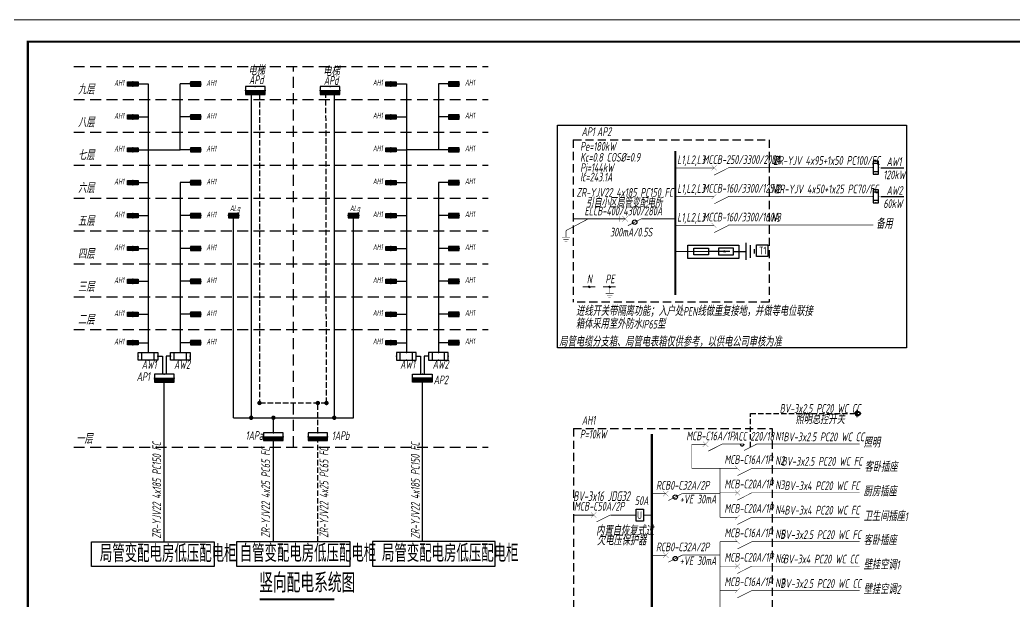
# Model space of a CAD drawing. Extents: x 5031545 to 5313844, y -886381 to -283477.
# Drawn here: x 5147777 to 5193398, y -734858 to -708181 of the extents above; entities that cross this region are included whole.
import ezdxf
from ezdxf.enums import TextEntityAlignment as Align

# ---------------------------------------------------------------- set-up
doc = ezdxf.new("R2010")
doc.units = 0
doc.header["$LTSCALE"] = 1000
doc.header["$MEASUREMENT"] = 0
for name, pattern in [('CONTINOUS', [0]), ('DASH', [0.35, 0.25, -0.1]), ('DASH4', [0.1875, 0.125, -0.0625]), ('DASHED', [0.75, 0.5, -0.25])]:
    doc.linetypes.add(name, pattern=pattern)
doc.layers.get('0').update_dxf_attribs({"linetype": 'CONTINUOUS'})
for name, color, linetype in [('!!电气', 1, 'CONTINUOUS'), ('DIM-照明', 7, 'CONTINUOUS'), ('ELEMENT', 3, 'CONTINUOUS'), ('EQUIP', 3, 'CONTINUOUS'), ('EQUIP-照明', 3, 'CONTINUOUS'), ('EQUIP-箱柜', 3, 'CONTINUOUS'), ('WIRE-SECU-1', 30, 'CONTINUOUS'), ('WIRE-照明', 2, 'CONTINUOUS'), ('照明平面文字层', 3, 'CONTINUOUS')]:
    doc.layers.add(name, color=color, linetype=linetype)
doc.layers.add('图框', color=147, linetype='CONTINUOUS', lineweight=20)
doc.styles.add('_TCH_LABEL', font='COMPLEX', dxfattribs={"bigfont": 'GBCBIG'})
doc.styles.add('HZTXT', font='gbeitc.shx', dxfattribs={"width": 0.8, "height": 400, "bigfont": 'hztxt.shx'})
doc.styles.add('SM1', font='realsz.shx', dxfattribs={"width": 0.75, "bigfont": 'realhz.shx'})
doc.styles.get("Standard").update_dxf_attribs({"font": 'gbenor.shx', "bigfont": 'gbcbig.shx'})
doc.styles.add('TSSD_Dimension', font='gbenor.shx', dxfattribs={"width": 0.7, "bigfont": 'tssdchn.shx'})

# ---------------------------------------------------------------- blocks, each defined once
blk = doc.blocks.new('1107AA')
at = {"color": 3, "linetype": 'Continuous'}
for points, const_width in [([(0, -7.5), (-3.79, 0)], 0.3), ([(-1.25, 1.25), (1.25, -1.25)], 0.1), ([(1.25, 1.25), (-1.25, -1.25)], 0.1)]:
    blk.add_lwpolyline(points, dxfattribs=dict(at, const_width=const_width))
blk = doc.blocks.new('0114')
at = {"color": 3, "linetype": 'Continuous', "const_width": 0.3}
for points in [[(0, 0), (0, -4.58)], [(-2.75, -4.58), (2.75, -4.58)], [(-1.83, -6.01), (1.83, -6.01)], [(-0.86, -7.5), (0.86, -7.5)]]:
    blk.add_lwpolyline(points, dxfattribs=at)
blk = doc.blocks.new('*X30')
at = {"color": 0}
for p, q in [((197.1, 124.2), (199.7, 126.7)), ((197.2, 123.8), (200.1, 126.7)), ((197.2, 124.6), (199.2, 126.7)), ((197.3, 123.4), (200.4, 126.6)), ((197.3, 125.2), (198.6, 126.5)), ((197.4, 123.1), (200.7, 126.5)), ((197.5, 122.9), (201, 126.3)), ((197.7, 122.6), (201.2, 126.1)), ((197.9, 122.4), (201.4, 125.9)), ((198.1, 122.2), (201.6, 125.7)), ((198.4, 122), (201.8, 125.4)), ((198.7, 121.9), (201.9, 125.2)), ((199, 121.8), (202, 124.8)), ((199.4, 121.7), (202.1, 124.5)), ((199.8, 121.7), (202.1, 124.1)), ((200.3, 121.8), (202, 123.5)), ((201.2, 122.3), (201.6, 122.7))]:
    blk.add_line(p, q, dxfattribs=at)
blk = doc.blocks.new('HC000089')
at = {"color": 4, "linetype": 'Continuous', "const_width": 0.2}
blk.add_lwpolyline([(-1.8, -1.8, 0.198912), (0, -2.5, 0.198912), (1.8, -1.8, 0.198912), (2.5, 0, 0.198912), (1.8, 1.8, 0.198912), (0, 2.5, 0.198912), (-1.8, 1.8, 0.198912), (-2.5, 0, 0.198912)], format="xyb", close=True, dxfattribs=at)
at = {"color": 4}
blk.add_blockref('*X30', (-199.6, -124.2), dxfattribs=at)
blk = doc.blocks.new('A$C7C37685A')
at = {"layer": 'ELEMENT'}
for p, q in [((294, 104), (294, -104)), ((745, 104), (294, 104)), ((641, 0), (294, 0)), ((745, -104), (745, 104)), ((1135, -260), (1135, 260)), ((1264, -195), (1264, 195)), ((1394, -65), (1394, 65)), ((294, -104), (745, -104))]:
    blk.add_line(p, q, dxfattribs=at)
for points in [[(294, 0), (0, 0)], [(745, 0), (1135, 0)]]:
    blk.add_lwpolyline(points, dxfattribs=at)
for points in [[(658, 0), (450, -35), (450, 35), (658, 0)], [(450, 35), (658, 0), (450, -35), (450, 35)], [(450, -35), (450, 35), (658, 0), (450, 35)]]:
    blk.add_solid(points, dxfattribs=at)
blk = doc.blocks.new('A$C64190E90')
at = {"layer": 'DIM-照明', "color": 3}
blk.add_lwpolyline([(0, 104), (450, 104), (450, -104), (0, -104)], close=True, dxfattribs=at)
at = {"layer": 'DIM-照明'}
blk.add_blockref('A$C7C37685A', (466, 0), dxfattribs=at)
blk = doc.blocks.new('A$C5F6A5641')
at = {"layer": 'WIRE-照明', "color": 3}
for p, q in [((0, 0), (2337, 0)), ((0, -611), (0, 0)), ((2337, 0), (2337, -611)), ((2337, -611), (0, -611))]:
    blk.add_line(p, q, dxfattribs=at)
blk = doc.blocks.new('$equip$00001428')
for p, q in [((0.75, 0.6), (-0.75, 0.6)), ((-0.75, 0.6), (-0.75, 0)), ((-0.75, 0), (0.75, 0)), ((-0.469, 0.6), (-0.469, 0)), ((0.469, 0.6), (0.469, 0)), ((0.75, 0), (0.75, 0.6))]:
    blk.add_line(p, q)
for p in [(-0.75, 0.3), (0, 0.6), (0, 0), (0.75, 0.3)]:
    blk.add_point(p)
at = {"style": '_TCH_LABEL', "flags": 9}
blk.add_attdef('A', (0, 0), '', height=0.00002, dxfattribs=at)
blk = doc.blocks.new('A$C2FB505A5')
at = {"color": 3, "linetype": 'Continuous'}
for points, const_width in [([(-125, -125), (125, 125)], 10), ([(-125, 125), (125, -125)], 10), ([(771, 11), (125, -316)], 30)]:
    blk.add_lwpolyline(points, dxfattribs=dict(at, const_width=const_width))
at = {"layer": 'DIM-照明', "color": 3, "linetype": 'Continuous', "const_width": 28.8}
blk.add_lwpolyline([(771, 11), (1064, 11)], dxfattribs=at)
at = {"layer": 'DIM-照明', "color": 3, "linetype": 'Continuous'}
blk.add_circle((438, -157), 100, dxfattribs=at)
blk = doc.blocks.new('*X10')
at = {"color": 0}
for p, q in [((-250, 33), (-183, 100)), ((-250, 68), (-218, 100)), ((-247, 0), (-147, 100)), ((-212, 0), (-112, 100)), ((-177, 0), (-77, 100)), ((-141, 0), (-41, 100)), ((-106, 0), (-6, 100)), ((-71, 0), (29, 100)), ((-35, 0), (65, 100)), ((0, 0), (100, 100)), ((35, 0), (135, 100)), ((71, 0), (171, 100)), ((106, 0), (206, 100)), ((141, 0), (241, 100)), ((177, 0), (250, 73)), ((212, 0), (250, 38)), ((247, 0), (250, 3))]:
    blk.add_line(p, q, dxfattribs=at)
blk = doc.blocks.new('$equip$00001414')
for p, q in [((0.75, 0.6), (-0.75, 0.6)), ((-0.75, 0.6), (-0.75, 0)), ((-0.75, 0.3), (0.75, 0.3)), ((-0.75, 0), (0.75, 0)), ((0.75, 0), (0.75, 0.6))]:
    blk.add_line(p, q)
at = {"const_width": 0.3}
blk.add_lwpolyline([(-0.75, 0.15), (0.75, 0.15)], dxfattribs=at)
for p in [(-0.75, 0.3), (0, 0.6), (0, 0), (0.75, 0.3)]:
    blk.add_point(p)
at = {"xscale": 0.00300000000061118, "yscale": 0.00300000000061118, "zscale": 0.00300000000061118}
blk.add_blockref('*X10', (0, 0), dxfattribs=at)
at = {"style": '_TCH_LABEL', "flags": 9}
blk.add_attdef('A', (0, 0), '', height=0.00002, dxfattribs=at)
blk = doc.blocks.new('*X8')
at = {"color": 0}
for p, q in [((-250, 33), (-83, 200)), ((-250, 68), (-118, 200)), ((-250, 104), (-154, 200)), ((-250, 139), (-189, 200)), ((-250, 174), (-224, 200)), ((-247, 0), (-47, 200)), ((-212, 0), (-12, 200)), ((-177, 0), (23, 200)), ((-141, 0), (59, 200)), ((-106, 0), (94, 200)), ((-71, 0), (129, 200)), ((-35, 0), (165, 200)), ((0, 0), (200, 200)), ((35, 0), (235, 200)), ((71, 0), (250, 179)), ((106, 0), (250, 144)), ((141, 0), (250, 109)), ((177, 0), (250, 73)), ((212, 0), (250, 38)), ((247, 0), (250, 3))]:
    blk.add_line(p, q, dxfattribs=at)
blk = doc.blocks.new('$equip$00001421')
for p, q in [((0.75, 0.6), (-0.75, 0.6)), ((-0.75, 0.6), (-0.75, 0)), ((-0.75, 0), (0.75, 0)), ((0.75, 0), (0.75, 0.6))]:
    blk.add_line(p, q)
at = {"const_width": 0.6}
blk.add_lwpolyline([(-0.75, 0.3), (0.75, 0.3)], dxfattribs=at)
for p in [(-0.75, 0.3), (0, 0.6), (0, 0), (0.75, 0.3)]:
    blk.add_point(p)
at = {"xscale": 0.00300000000061118, "yscale": 0.00300000000061118, "zscale": 0.00300000000061118}
blk.add_blockref('*X8', (0, 0), dxfattribs=at)
at = {"style": '_TCH_LABEL', "flags": 9}
blk.add_attdef('A', (0, 0), '', height=0.00002, dxfattribs=at)
blk = doc.blocks.new('A$C46350062')
at = {"layer": 'DIM-照明', "color": 3, "linetype": 'Continuous', "const_width": 28.8}
for points in [[(-590, 0), (-868, 0)], [(0, 0), (-590, -298)]]:
    blk.add_lwpolyline(points, dxfattribs=at)
at = {"layer": 'DIM-照明', "color": 3, "linetype": 'Continuous'}
blk.add_arc((-678, 0), 88.4, 180.9398, 0, dxfattribs=at)
blk = doc.blocks.new('$equip$00001230')
for p, q in [((0.25, 0.71), (0.25, 0.39)), ((0.25, 0.39), (0.5, 0.39)), ((0.5, 0.39), (0.5, -0.39)), ((0.5, -0.39), (0.25, -0.39)), ((0.25, -0.39), (0.25, -0.71))]:
    blk.add_line(p, q)
for radius in [0.357, 0.25]:
    blk.add_circle((0, 0), radius)
at = {"layer": 'EQUIP-照明'}
for p in [(-0.36, 0), (0, 0.36), (0.5, 0), (0, -0.36)]:
    blk.add_point(p, dxfattribs=at)
at = {"layer": 'EQUIP-照明', "flags": 9}
blk.add_attdef('A', (0, 0), '', height=0.00002, dxfattribs=at)
blk = doc.blocks.new('A$C7F327A38')
at = {"layer": 'DIM-照明'}
blk.add_lwpolyline([(0, 329), (555, 329), (555, 0), (0, 0)], close=True, dxfattribs=at)
at = {"layer": 'EQUIP', "style": 'TSSD_Dimension', "width": 0.7}
blk.add_text('U', height=350, rotation=90, dxfattribs=at).set_placement((280, 153), align=Align.MIDDLE)

msp = doc.modelspace()

# ---------------------------------------------------------------- linework, layer by layer
at = {"layer": '!!电气', "color": 1}
msp.add_lwpolyline([(5172444.4, -713010.5), (5188453.5, -713010.5), (5188453.5, -723240.5), (5172444.4, -723240.5)], close=True, dxfattribs=at)
at = {"layer": '!!电气', "color": 2, "linetype": 'DASH'}
msp.add_lwpolyline([(5181302.1, -727793.9), (5181303.9, -726250.6), (5186136.3, -726250.6)], dxfattribs=at)
at = {"layer": '!!电气'}
for points in [[(5151056.2, -732130.4), (5156695.6, -732130.4), (5156695.6, -733271.6), (5151056.2, -733271.6)], [(5157725.8, -732127.6), (5162919.9, -732127.6), (5162919.9, -733268.9), (5157725.8, -733268.9)], [(5169589.4, -732120.2), (5163950.1, -732120.2), (5163950.1, -733251.3), (5169589.4, -733251.3)]]:
    msp.add_lwpolyline(points, close=True, dxfattribs=at)
at = {"color": 3, "linetype": 'Continuous'}
for points, const_width in [([(5175273.2, -717191.6), (5175273.2, -717443)], 10), ([(5175426.1, -717433.7), (5175676.1, -717183.7)], 10), ([(5175426.1, -717183.7), (5175676.1, -717433.7)], 10), ([(5176322.6, -717297.8), (5175676.1, -717624.6)], 30), ([(5179116.7, -727781.6), (5179366.7, -727531.6)], 10), ([(5179116.7, -727531.6), (5179366.7, -727781.6)], 10), ([(5180013.2, -727645.7), (5179366.7, -727972.5)], 30), ([(5173982, -731035.7), (5174232, -730785.7)], 10), ([(5173982, -730785.7), (5174232, -731035.7)], 10), ([(5174878.4, -730899.8), (5174232, -731226.6)], 30)]:
    msp.add_lwpolyline(points, dxfattribs=dict(at, const_width=const_width))
at = {"layer": 'DIM-照明', "color": 84, "linetype": 'DASHED'}
for p, q in [((5150249, -710320.9), (5169264, -710320.9)), ((5160333.3, -727793.5), (5160333.3, -710320.9)), ((5150249, -711830.6), (5169264, -711830.6)), ((5150249, -713340.2), (5169264, -713340.2)), ((5150249, -714849.9), (5169264, -714849.9)), ((5150249, -716359.5), (5169264, -716359.5)), ((5150249, -717869.2), (5169264, -717869.2)), ((5150249, -719378.8), (5169264, -719378.8)), ((5150249, -720888.5), (5169264, -720888.5)), ((5150249, -722398.1), (5169264, -722398.1)), ((5150249, -727793.5), (5169264, -727793.5))]:
    msp.add_line(p, q, dxfattribs=at)
at = {"layer": 'DIM-照明', "color": 7, "linetype": 'CONTINOUS'}
for p, q in [((5153197.1, -711122), (5153661.6, -711122)), ((5155600.6, -711122), (5155136.1, -711122)), ((5165045, -711122), (5165509.5, -711122)), ((5167448.5, -711122), (5166984, -711122)), ((5153197.1, -712631.6), (5153661.6, -712631.6)), ((5155600.6, -712631.6), (5155136.1, -712631.6)), ((5165045, -712631.6), (5165509.5, -712631.6)), ((5167448.5, -712631.6), (5166984, -712631.6)), ((5153197.1, -714141.3), (5153661.6, -714141.3)), ((5155600.6, -714141.3), (5155136.1, -714141.3)), ((5165045, -714141.3), (5165509.5, -714141.3)), ((5167448.5, -714141.3), (5165509.5, -714141.3)), ((5153197.1, -715650.9), (5153661.6, -715650.9)), ((5155600.6, -715650.9), (5155136.1, -715650.9)), ((5165045, -715650.9), (5165509.5, -715650.9)), ((5167448.5, -715650.9), (5166984, -715650.9)), ((5166984, -715650.9), (5166984, -723440.5)), ((5153197.1, -717160.6), (5153661.6, -717160.6)), ((5155600.6, -717160.6), (5155136.1, -717160.6)), ((5165045, -717160.6), (5165509.5, -717160.6)), ((5167448.5, -717160.6), (5166984, -717160.6)), ((5153197.1, -718670.2), (5153661.6, -718670.2)), ((5155600.6, -718670.2), (5155136.1, -718670.2)), ((5165045, -718670.2), (5165509.5, -718670.2)), ((5167448.5, -718670.2), (5166984, -718670.2)), ((5153197.1, -720179.9), (5153661.6, -720179.9)), ((5155600.6, -720179.9), (5155136.1, -720179.9)), ((5165045, -720179.9), (5165509.5, -720179.9)), ((5167448.5, -720179.9), (5166984, -720179.9)), ((5153197.1, -721689.5), (5153661.6, -721689.5)), ((5155600.6, -721689.5), (5155136.1, -721689.5)), ((5165045, -721689.5), (5165509.5, -721689.5)), ((5167448.5, -721689.5), (5166984, -721689.5)), ((5153197.1, -722995.9), (5153661.6, -722995.9)), ((5155600.6, -722995.9), (5155136.1, -722995.9)), ((5165045, -722995.9), (5165509.5, -722995.9)), ((5167448.5, -722995.9), (5166984, -722995.9))]:
    msp.add_line(p, q, dxfattribs=at)
at = {"layer": 'DIM-照明', "color": 7}
for p, q in [((5153661.6, -711122), (5153661.6, -723440.5)), ((5155136.1, -712631.6), (5155136.1, -711122)), ((5165509.5, -711122), (5165509.5, -723440.5)), ((5166990.5, -711122), (5166990.5, -714141.3)), ((5162203.5, -711598.3), (5162200.4, -726442.5)), ((5155136.1, -714141.3), (5155136.1, -712631.6)), ((5153661.6, -714141.3), (5155136.1, -714141.3)), ((5187286.5, -714972.8), (5188344.3, -714972.8)), ((5155136.1, -715650.9), (5155136.1, -723440.5)), ((5187286.5, -716292.7), (5188344.3, -716292.7)), ((5157583.4, -726442.7), (5157584.4, -717260)), ((5163087.1, -726442.7), (5163087.1, -717260)), ((5154111.6, -723620.5), (5154314.5, -723620.5)), ((5154314.5, -723620.5), (5154314.5, -724444.7)), ((5154686.1, -723620.5), (5154483.2, -723620.5)), ((5154483.2, -723620.5), (5154483.2, -724444.7)), ((5165959.5, -723620.5), (5166162.5, -723620.5)), ((5166162.5, -723620.5), (5166162.5, -724444.7)), ((5166534, -723620.5), (5166331.1, -723620.5)), ((5166331.1, -723620.5), (5166331.1, -724444.7)), ((5154398.9, -732141.2), (5154398.9, -724804.7)), ((5166246.8, -732141.2), (5166246.8, -724804.7)), ((5159409.8, -732127.6), (5159409.8, -727491.6))]:
    msp.add_line(p, q, dxfattribs=at)
at = {"layer": 'DIM-照明', "color": 7, "linetype": 'DASH'}
for p, q in [((5158771.3, -711598.6), (5158771.3, -725765.3)), ((5161845.3, -725765.3), (5161821.6, -711598.3)), ((5161845.3, -725765.9), (5158771.3, -725765.3)), ((5161448.2, -732127.6), (5161448.2, -727491.6))]:
    msp.add_line(p, q, dxfattribs=at)
at = {"layer": 'DIM-照明', "color": 3, "linetype": 'DASH4', "ltscale": 3}
for p, q in [((5173167.5, -713680.8), (5182154.3, -713680.8)), ((5173167.5, -713680.8), (5173167.5, -721135.3)), ((5182154.3, -713680.8), (5182154.3, -721135.3)), ((5182154.3, -721135.3), (5173167.5, -721135.3)), ((5173178.4, -726932.3), (5182289.3, -726932.3)), ((5173178.4, -726932.3), (5173178.4, -738585.8)), ((5182289.4, -726932.3), (5182289.3, -738585.8))]:
    msp.add_line(p, q, dxfattribs=at)
at = {"layer": 'DIM-照明', "color": 7}
for points in [[(5158389.4, -711598.6), (5158389.3, -726441.9)], [(5157584.4, -726441.6), (5163087.1, -726442.7)], [(5159409.8, -727131.6), (5159409.8, -726442.7)]]:
    msp.add_lwpolyline(points, dxfattribs=at)
at = {"layer": 'DIM-照明', "color": 3, "const_width": 100}
for points in [[(5177850.6, -714192.7), (5177850.6, -720805.3)], [(5176774.1, -727195), (5176774, -738306.5)]]:
    msp.add_lwpolyline(points, dxfattribs=at)
at = {"layer": 'DIM-照明', "color": 3, "linetype": 'Continuous'}
for points, const_width in [([(5177850.6, -714972.8), (5179632.5, -714972.8)], 28.8), ([(5180285.6, -714961), (5186938, -714961)], 28.8), ([(5177850.6, -716292.7), (5179632.5, -716292.7)], 28.8), ([(5180285.6, -716280.9), (5186938, -716280.9)], 28.8), ([(5172838.1, -717851.2), (5173867.7, -717308.7)], 28.8), ([(5173167.5, -717308.7), (5175551.1, -717308.7)], 49.9), ([(5176311.6, -717308.7), (5177850.6, -717308.7)], 49.9), ([(5176322.6, -717297.8), (5176614.9, -717297.8)], 28.8), ([(5177850.6, -717612.6), (5179632.5, -717612.6)], 28.8), ([(5180285.6, -717600.8), (5186938, -717600.8)], 28.8), ([(5177850.6, -718807.5), (5179998.4, -718807.5)], 47.2), ([(5173600.3, -720432.3), (5174180.7, -720432.3)], 47.5), ([(5174537.7, -720428.2), (5175118.2, -720428.2)], 47.5), ([(5178609.7, -727656.6), (5179241.7, -727656.6)], 28.8), ([(5178609.7, -728767.5), (5178609.7, -727656.6)], 28.8), ([(5180013.2, -727645.7), (5180305.5, -727645.7)], 28.8), ([(5180305.5, -727645.7), (5180726.9, -727645.7)], 28.8), ([(5181597.1, -727644.8), (5186304.3, -727644.9)], 28.8), ([(5179901, -728767.5), (5178609.7, -728767.5)], 28.8), ([(5179901, -728767.5), (5180702.1, -728767.4)], 28.8), ([(5179901, -728767.5), (5179901.2, -731010.3)], 28.8), ([(5181359.2, -728767.4), (5186348.1, -728766.7)], 28.8), ([(5176774.1, -729923.6), (5177412.5, -729923.6)], 28.8), ([(5178476.3, -729912.7), (5179901.2, -729912.7)], 28.8), ([(5179901.2, -729888.7), (5180702.2, -729888.7)], 28.8), ([(5181359.3, -729888.7), (5186304.4, -729888.4)], 28.8), ([(5173178.4, -730910.7), (5174107, -730910.7)], 52.6), ([(5174884.3, -730910.7), (5176052.3, -730910.7)], 52.6), ([(5176388.9, -730910.7), (5176774.1, -730910.7)], 52.6), ([(5179901.2, -731010.3), (5180702.2, -731010.3)], 28.8), ([(5181359.3, -731010.3), (5186304.4, -731010)], 28.8), ([(5179901.2, -732132), (5180702.2, -732131.9)], 28.8), ([(5179901.2, -732132), (5179901.5, -735472.4)], 28.8), ([(5181359.3, -732131.9), (5186304.4, -732131.6)], 28.8), ([(5176774.1, -732750.8), (5177412.5, -732750.8)], 28.8), ([(5178476.3, -732739.9), (5179901.2, -732739.9)], 28.8), ([(5179901.2, -733253.6), (5180702.3, -733253.5)], 28.8), ([(5181359.4, -733253.5), (5186304.5, -733253.2)], 28.8), ([(5179901.3, -734375.2), (5180702.3, -734375.2)], 28.8), ([(5181359.4, -734375.1), (5186304.5, -734374.8)], 28.8)]:
    msp.add_lwpolyline(points, dxfattribs=dict(at, const_width=const_width))
at = {"layer": 'DIM-照明', "const_width": 100}
for points in [[(5158721.3, -725765.3, 1), (5158821.3, -725765.3, 1)], [(5161398.2, -725765.3, 1), (5161498.2, -725765.3, 1)], [(5161795.3, -725765.9, 1), (5161895.3, -725765.9, 1)], [(5158339.4, -726442.7, 1), (5158439.4, -726442.7, 1)], [(5159359.8, -726442.7, 1), (5159459.8, -726442.7, 1)], [(5162150.4, -726442.5, 1), (5162250.4, -726442.5, 1)]]:
    msp.add_lwpolyline(points, format="xyb", close=True, dxfattribs=at)
at = {"layer": 'DIM-照明', "color": 7, "linetype": 'DASH'}
msp.add_lwpolyline([(5161448.2, -727131.6), (5161448.2, -725765.3)], dxfattribs=at)
at = {"layer": 'WIRE-SECU-1', "color": 7, "const_width": 98.5}
msp.add_lwpolyline([(5158773.6, -734778.3), (5162207, -734778.3)], dxfattribs=at)
msp.add_lwpolyline([(5158773.6, -734778.3), (5162207, -734778.3)], dxfattribs=at)
at = {"layer": '图框'}
msp.add_lwpolyline([(5145643.6, -708181), (5229743.6, -708181), (5229743.6, -767581), (5145643.6, -767581)], close=True, dxfattribs=at)
at = {"layer": '图框', "const_width": 100}
msp.add_lwpolyline([(5228743.6, -766581), (5228743.6, -709181), (5148143.6, -709181), (5148143.6, -766581)], close=True, dxfattribs=at)
at = {"layer": '照明平面文字层', "color": 7}
msp.add_lwpolyline([(5181583.3, -718499.5), (5182097.2, -718499.5), (5182097.2, -719047.3), (5181583.3, -719047.3)], close=True, dxfattribs=at)

# ---------------------------------------------------------------- block references
at = {"layer": '!!电气', "color": 1}
msp.add_blockref('A$C46350062', (5181597.1, -727644.8), dxfattribs=at)
at = {"layer": 'DIM-照明', "linetype": 'Continuous', "xscale": 87.60960006713867, "yscale": 87.60960006713867, "zscale": 87.60960006713867, "rotation": 90}
for p in [(5179632.5, -714972.8), (5179632.5, -716292.7), (5179632.5, -717612.6), (5180702.1, -728767.4), (5180702.2, -729888.7), (5180702.2, -731010.3), (5180702.2, -732131.9), (5180702.2, -733253.5), (5180702.3, -734375.1)]:
    msp.add_blockref('1107AA', p, dxfattribs=at)
at = {"layer": 'DIM-照明', "color": 3, "linetype": 'Continuous', "xscale": -66.50000000000003, "yscale": 66.5, "zscale": 66.49999999999999, "rotation": 1.643353773062017e-06}
msp.add_blockref('0114', (5172838.1, -717851.2), dxfattribs=at)
at = {"layer": 'DIM-照明', "xscale": 14.62999999523163, "yscale": 14.62999999523163, "zscale": 14.62999999523163}
for p in [(5173902.5, -720432.4), (5174839, -720432.4)]:
    msp.add_blockref('HC000089', p, dxfattribs=at)
at = {"layer": 'DIM-照明', "linetype": 'DASH', "xscale": -66.50000000000003, "yscale": 66.5, "zscale": 66.49999999999999, "rotation": 1.643353773062017e-06}
msp.add_blockref('0114', (5174833.6, -720427.1), dxfattribs=at)
at = {"layer": 'EQUIP', "color": 0, "rotation": 270}
msp.add_blockref('A$C7F327A38', (5176059.8, -730633.3), dxfattribs=at)
at = {"layer": 'EQUIP-照明', "xscale": 240.0000000000002, "yscale": 240.0000000000002, "zscale": 240.0000000000002, "rotation": 180.0000351236171}
msp.add_blockref('$equip$00001230', (5186256.3, -726250.6), dxfattribs=at)
at = {"layer": 'EQUIP-箱柜'}
for name, p, xscale, yscale, zscale in [('$equip$00001421', (5152957.1, -711221.4), -320, 320, 320), ('$equip$00001421', (5155840.6, -711221.4), 320, 320, 320), ('$equip$00001421', (5164805, -711221.4), -320, 320, 320), ('$equip$00001421', (5167688.5, -711221.4), 320, 320, 320), ('$equip$00001414', (5158580.3, -711598.6), 600, 600, 600), ('$equip$00001414', (5162012.5, -711598.3), 600, 600, 600), ('$equip$00001421', (5152957.1, -712731), -320, 320, 320), ('$equip$00001421', (5155840.6, -712731), 320, 320, 320), ('$equip$00001421', (5164805, -712731), -320, 320, 320), ('$equip$00001421', (5167688.5, -712731), 320, 320, 320), ('$equip$00001421', (5152957.1, -714240.7), -320, 320, 320), ('$equip$00001421', (5155840.6, -714240.7), 320, 320, 320), ('$equip$00001421', (5164805, -714240.7), -320, 320, 320), ('$equip$00001421', (5167688.5, -714240.7), 320, 320, 320), ('$equip$00001421', (5152957.1, -715750.3), -320, 320, 320), ('$equip$00001421', (5155840.6, -715750.3), 320, 320, 320), ('$equip$00001421', (5164805, -715750.3), -320, 320, 320), ('$equip$00001421', (5167688.5, -715750.3), 320, 320, 320), ('$equip$00001421', (5152957.1, -717260), -320, 320, 320), ('$equip$00001421', (5155840.6, -717260), 320, 320, 320), ('$equip$00001421', (5157584.7, -717260), 320, 320, 320), ('$equip$00001421', (5163087.1, -717260), 320, 320, 320), ('$equip$00001421', (5164805, -717260), -320, 320, 320), ('$equip$00001421', (5167688.5, -717260), 320, 320, 320), ('$equip$00001421', (5152957.1, -718769.6), -320, 320, 320), ('$equip$00001421', (5155840.6, -718769.6), 320, 320, 320), ('$equip$00001421', (5164805, -718769.6), -320, 320, 320), ('$equip$00001421', (5167688.5, -718769.6), 320, 320, 320), ('$equip$00001421', (5152957.1, -720279.3), -320, 320, 320), ('$equip$00001421', (5155840.6, -720279.3), 320, 320, 320), ('$equip$00001421', (5164805, -720279.3), -320, 320, 320), ('$equip$00001421', (5167688.5, -720279.3), 320, 320, 320), ('$equip$00001421', (5152957.1, -721788.9), -320, 320, 320), ('$equip$00001421', (5155840.6, -721788.9), 320, 320, 320), ('$equip$00001421', (5164805, -721788.9), -320, 320, 320), ('$equip$00001421', (5167688.5, -721788.9), 320, 320, 320), ('$equip$00001421', (5152957.1, -723095.3), -320, 320, 320), ('$equip$00001421', (5155840.6, -723095.3), 320, 320, 320), ('$equip$00001421', (5164805, -723095.3), -320, 320, 320), ('$equip$00001421', (5167688.5, -723095.3), 320, 320, 320), ('$equip$00001414', (5154398.9, -724804.7), 600, 600, 600), ('$equip$00001414', (5166246.8, -724804.7), -600, 600, 600), ('$equip$00001414', (5159409.8, -727491.6), 600, 600, 600), ('$equip$00001414', (5161448.2, -727491.6), 600, 600, 600)]:
    msp.add_blockref(name, p, dxfattribs=dict(at, xscale=xscale, yscale=yscale, zscale=zscale))
for p, xscale, yscale, zscale, rotation in [((5186938, -714961), 400, 400, 400, 270), ((5186938, -716280.9), 400, 400, 400, 270), ((5153661.6, -723440.5), -600, 600, 600, 180), ((5155136.1, -723440.5), -600, 600, 600, 180), ((5165509.5, -723440.5), 600, 600, 600, 180), ((5166984, -723440.5), 600, 600, 600, 180)]:
    msp.add_blockref('$equip$00001428', p, dxfattribs=dict(at, xscale=xscale, yscale=yscale, zscale=zscale, rotation=rotation))
at = {"layer": 'WIRE-照明'}
for p in [(5175551.1, -717308.7), (5177412.5, -729923.6), (5177412.5, -732750.8)]:
    msp.add_blockref('A$C2FB505A5', p, dxfattribs=at)
at = {"layer": 'WIRE-照明', "color": 3}
msp.add_blockref('A$C5F6A5641', (5178422.1, -718519.4), dxfattribs=at)
at = {"layer": 'WIRE-照明', "xscale": 1.5, "yscale": 1.5, "zscale": 1.5}
msp.add_blockref('A$C64190E90', (5178700.4, -718807.5), dxfattribs=at)

# ---------------------------------------------------------------- texts
at = {"layer": 'DIM-照明', "style": 'HZTXT', "width": 0.7}
for s, height, p in [('电梯', 400, (5158258.5, -710721.7)), ('电梯', 400, (5161690.7, -710758.2)), ('APd', 400, (5158292.3, -711130.8)), ('APd', 400, (5161724.5, -711162.4)), ('九层', 400, (5150445.8, -711591.3)), ('AH1', 270, (5152108.4, -711207.4)), ('AH1', 270, (5156334.9, -711209.8)), ('AH1', 270, (5163972.1, -711193.8)), ('AH1', 270, (5168198.5, -711196.2)), ('AH1', 270, (5152108.4, -712719.5)), ('AH1', 270, (5156334.9, -712719.5)), ('AH1', 270, (5163972.1, -712705.8)), ('AH1', 270, (5168198.5, -712705.8)), ('八层', 400, (5150445.8, -713100.9)), ('AH1', 270, (5152108.4, -714226.7)), ('AH1', 270, (5156334.9, -714226.7)), ('AH1', 270, (5163972.1, -714213.1)), ('AH1', 270, (5168198.5, -714213.1)), ('七层', 400, (5150445.8, -714610.6)), ('六层', 400, (5150445.8, -716120.2)), ('AH1', 270, (5152108.4, -715736.3)), ('AH1', 270, (5156334.9, -715736.3)), ('AH1', 270, (5163972.1, -715722.7)), ('AH1', 270, (5168198.5, -715722.7)), ('ALg', 270, (5157415.1, -716956.2)), ('ALg', 270, (5162917.5, -716956.2)), ('AH1', 270, (5152108.4, -717246)), ('AH1', 270, (5156334.9, -717246)), ('AH1', 270, (5163972.1, -717232.4)), ('AH1', 270, (5168198.5, -717232.4)), ('五层', 400, (5150445.8, -717629.9)), ('AH1', 270, (5152108.4, -718755.6)), ('AH1', 270, (5156334.9, -718755.6)), ('AH1', 270, (5163972.1, -718742)), ('AH1', 270, (5168198.5, -718742)), ('四层', 400, (5150445.8, -719139.5)), ('三层', 400, (5150445.8, -720649.2)), ('AH1', 270, (5152108.4, -720265.3)), ('AH1', 270, (5156334.9, -720265.3)), ('AH1', 270, (5163972.1, -720251.6)), ('AH1', 270, (5168198.5, -720251.6)), ('AH1', 270, (5152108.4, -721774.9)), ('AH1', 270, (5156334.9, -721774.9)), ('AH1', 270, (5163972.1, -721761.3)), ('AH1', 270, (5168198.5, -721761.3)), ('二层', 400, (5150445.8, -722158.8)), ('AH1', 270, (5152108.4, -723081.3)), ('AH1', 270, (5156334.9, -723081.3)), ('AH1', 270, (5163972.1, -723067.7)), ('AH1', 270, (5168198.5, -723067.7)), ('AW1', 400, (5153365.1, -724199.4)), ('AW2', 400, (5154852.5, -724199.4)), ('AW1', 400, (5165228.7, -724185.8)), ('AW2', 400, (5166716.2, -724185.8)), ('AP1', 400, (5153136.8, -724753.6)), ('AP2', 400, (5166763.6, -724903.2)), ('1APa', 400, (5158135.8, -727456.8)), ('1APb', 400, (5162089.4, -727463.5)), ('一层', 400, (5150362.7, -727627.8))]:
    msp.add_text(s, height=height, dxfattribs=at).set_placement(p)
at = {"layer": 'DIM-照明', "color": 7, "linetype": 'Continuous', "style": 'HZTXT'}
for s, width, p in [('AP1', 0.7, (5173853.7, -713309.9)), ('AP2', 0.7, (5174588.8, -713309.9)), ('ZR-YJV 4x95+1x50 PC100/FC', 0.65, (5184800.1, -714634.2)), ('ZR-YJV 4x50+1x25 PC70/FC', 0.65, (5184791.4, -715941.1)), ('ZR-YJV22 4x185 PC150 FC', 0.7, (5175535.2, -716100.1)), ('引自小区局管变配电所', 0.65, (5175511.8, -716538.6)), ('ELCB-400/4300/280A', 0.7, (5175468.3, -716952.6)), ('300mA/0.5S', 0.7, (5175826.3, -717922.9)), ('BV-3x2.5 PC20 WC CC', 0.7, (5184494.4, -726013.3)), ('照明总控开关', 0.7, (5184494.4, -726476.8)), ('AH1', 0.7, (5173870.2, -726561.3)), ('BV-3x2.5 PC20 WC CC', 0.7, (5184667.8, -727318.1)), ('BV-3x2.5 PC20 WC FC', 0.7, (5184583.2, -728439.9)), ('BV-3x4 PC20 WC FC', 0.7, (5184583.3, -729561.6)), ('MCB-C50A/2P ', 0.7, (5174447.3, -730505.9)), ('BV-3x4 PC20 WC FC', 0.7, (5184583.3, -730683.2)), ('内置自恢复式过', 0.7, (5175540.3, -731594)), ('BV-3x2.5 PC20 WC FC', 0.7, (5184524.6, -731805)), ('欠电压保护器', 0.7, (5175389.3, -732035)), ('BV-3x4 PC20 WC CC', 0.7, (5184524.6, -732926.6)), ('BV-3x2.5 PC20 WC CC', 0.7, (5184524.7, -734048.3))]:
    msp.add_text(s, height=400, dxfattribs=dict(at, width=width)).set_placement(p, align=Align.MIDDLE)
at = {"layer": 'DIM-照明', "color": 7, "linetype": 'Continuous', "style": 'HZTXT', "width": 0.7}
for s, p in [('Pe=180kW', (5173486.8, -714185.8)), ('Kc=0.8 COS%%C=0.9', (5173486.8, -714687.4)), ('L1,L2,L3', (5177938.1, -714801.1)), ('MCCB-250/3300/200A', (5179104.3, -714792)), ('N1', (5182256.8, -714804.3)), ('Pj=144kW', (5173486.8, -715161.5)), ('Ic=243.1A', (5173486.8, -715593.4)), ('L1,L2,L3', (5177938.1, -716121)), ('MCCB-160/3300/125A', (5179104.3, -716112)), ('N2', (5182256.8, -716124.2)), ('L1,L2,L3', (5177938.1, -717440.9)), ('MCCB-160/3300/160A', (5179104.3, -717431.9)), ('N3', (5182256.8, -717444.1)), ('N', (5173792.7, -720269.6)), ('PE', (5174646.8, -720269.6)), ('进线开关带隔离功能；入户处PEN线做重复接地，并做等电位联接', (5173296.6, -721761.9)), ('局管电缆分支箱、局管电表箱仅供参考，以供电公司审核为准', (5172526.7, -723168.4)), ('P=10kW', (5173475.1, -727395.2)), ('MCB-C16A/1P', (5178356.6, -727475.9)), ('N1', (5182435.5, -727488.2)), ('MCB-C16A/1P', (5180104.8, -728560.4)), ('N2', (5182435.5, -728603.2)), ('RCB0-C32A/2P', (5176967.8, -729742.9)), ('MCB-C20A/1P', (5180104.9, -729681.7)), ('N3', (5182435.6, -729718.1)), (' 50A', (5175819.6, -730446.7)), ('+VE 30mA', (5178052.2, -730376.8)), ('MCB-C20A/1P', (5180104.9, -730803.3)), ('N4', (5182435.6, -730855.6)), ('MCB-C16A/1P', (5180104.9, -731924.9)), ('N5', (5182435.6, -731977.2)), ('RCB0-C32A/2P', (5176967.8, -732570.1)), ('MCB-C20A/1P', (5180104.9, -733046.5)), ('+VE 30mA', (5178052.2, -733204)), ('N6', (5182435.6, -733098.4)), ('MCB-C16A/1P', (5180105, -734168.2)), ('N7', (5182435.7, -734219.7))]:
    msp.add_text(s, height=400, dxfattribs=at).set_placement(p)
at = {"layer": 'DIM-照明', "color": 7}
for s, height, style, width, p in [('AW1', 400, 'HZTXT', 0.7, (5187546.9, -714890.5)), ('120kW', 400, 'HZTXT', 0.7, (5187397.1, -715493.6)), ('AW2', 400, 'HZTXT', 0.7, (5187546.9, -716210.4)), ('60kW', 400, 'HZTXT', 0.7, (5187397.1, -716813.5)), ('备用', 400, 'HZTXT', 0.7, (5187068.6, -717754.9)), ('照明', 400, 'HZTXT', 0.7, (5186492.2, -727798.9)), ('客卧插座', 400, 'HZTXT', 0.7, (5186535.9, -728916.2)), ('厨房插座', 400, 'HZTXT', 0.7, (5186492.3, -730037.9)), ('卫生间插座1', 400, 'HZTXT', 0.7, (5186492.3, -731179.3)), ('局管变配电房低压配电柜', 800, 'SM1', 0.75, (5151447.3, -733069.9)), ('自管变配电房低压配电柜', 800, 'SM1', 0.75, (5157859.3, -733056.2)), ('局管变配电房低压配电柜', 800, 'SM1', 0.75, (5164388.9, -733056.2)), ('客卧插座', 400, 'HZTXT', 0.7, (5186492.3, -732281.1)), ('壁挂空调1', 400, 'HZTXT', 0.7, (5186492.3, -733403)), ('竖向配电系统图', 883.2, 'SM1', 0.75, (5158761.6, -734463.7)), ('竖向配电系统图', 883.2, 'SM1', 0.75, (5158761.6, -734463.7)), ('壁挂空调2', 400, 'HZTXT', 0.7, (5186492.4, -734524.6))]:
    msp.add_text(s, height=height, dxfattribs=dict(at, style=style, width=width)).set_placement(p)
at = {"layer": 'DIM-照明', "color": 1, "linetype": 'Continuous', "style": 'HZTXT', "width": 0.7}
msp.add_text('箱体采用室外防水IP65型', height=400, dxfattribs=at).set_placement((5173286.6, -722348.9))
at = {"layer": 'DIM-照明', "color": 7, "linetype": 'Continuous', "style": 'HZTXT', "width": 0.66}
msp.add_text('ACC 220/18', height=400, rotation=0, dxfattribs=at).set_placement((5180501.9, -727491.6, 0))
at = {"layer": 'DIM-照明', "style": 'HZTXT', "width": 0.7}
for s, p in [('ZR-YJV22 4x185 PC150 FC', (5154257.4, -731988.2)), ('ZR-YJV22 4x185 PC150 FC', (5166121.1, -732001.2)), ('ZR-YJV22 4x25 PC65 FC', (5159257.2, -731952.9)), ('ZR-YJV22 4x25 PC65 FC', (5161929.6, -731952.9))]:
    msp.add_text(s, height=400, rotation=90, dxfattribs=at).set_placement(p)
at = {"layer": 'DIM-照明', "color": 7, "style": 'HZTXT', "width": 0.7}
msp.add_text('BV-3x16 JDG32 ', height=450, dxfattribs=at).set_placement((5174555.9, -730041.3), align=Align.MIDDLE)
at = {"layer": '照明平面文字层', "color": 7, "style": 'TSSD_Dimension', "width": 0.7}
msp.add_text('T1', height=350, dxfattribs=at).set_placement((5181692.9, -718944.6))

doc.saveas('drawing.dxf')
